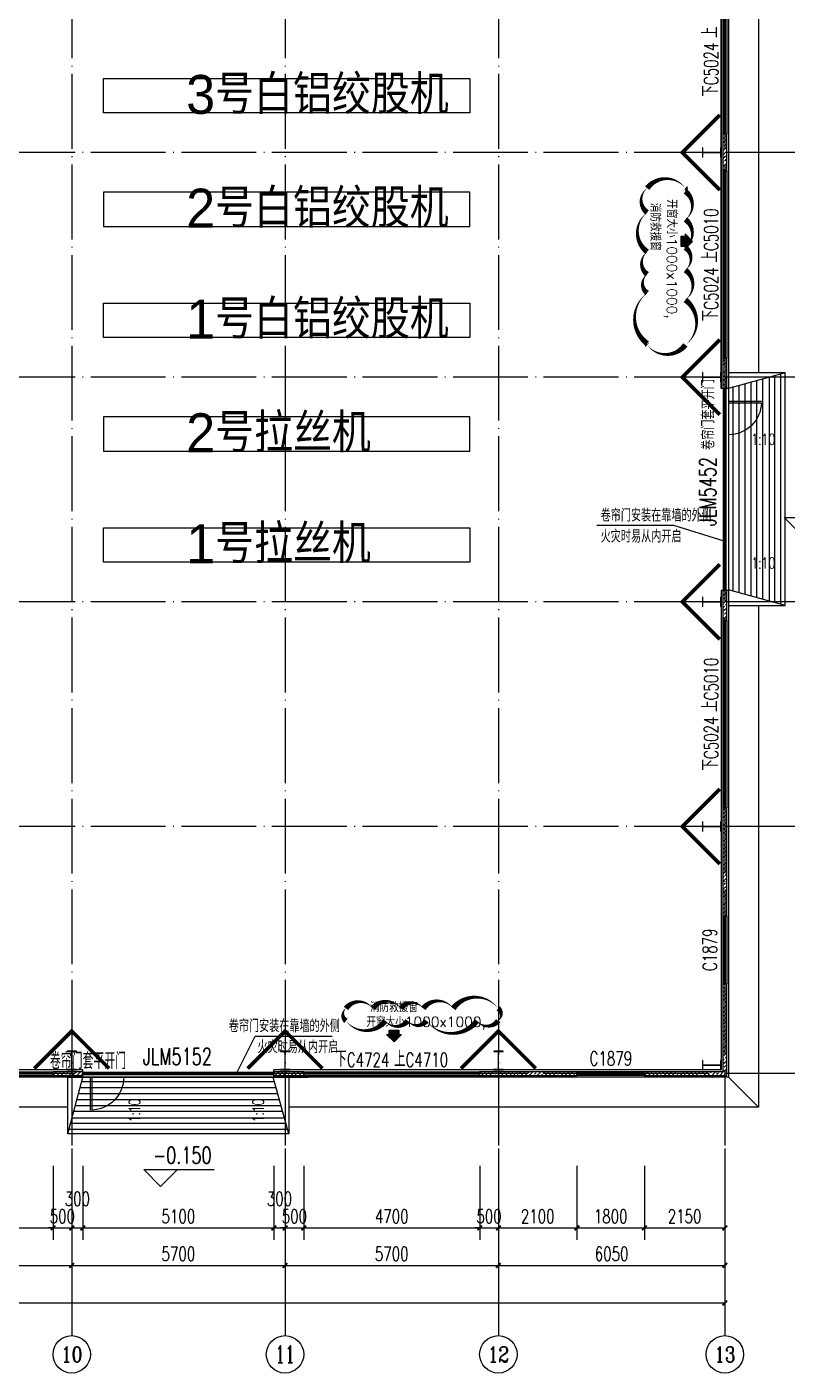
# Model space of a CAD drawing. Extents: x 7651907 to 8255021, y -2490714 to -1144618.
# Drawn here: x 7915824 to 7936135, y -1253868 to -1217913 of the extents above; entities that cross this region are included whole.
import ezdxf
from ezdxf.enums import TextEntityAlignment as Align

# ---------------------------------------------------------------- set-up
doc = ezdxf.new("R2010")
doc.units = 0
doc.header["$LTSCALE"] = 1000
doc.linetypes.add('DASH', pattern=[0.35, 0.25, -0.1])
doc.linetypes.add('DOTE', pattern=[2.42, 2, -0.2, 0.02, -0.2])
doc.layers.get('0').update_dxf_attribs({"linetype": 'CONTINUOUS'})
doc.layers.get('Defpoints').update_dxf_attribs({"linetype": 'CONTINUOUS'})
for name, color, linetype in [('001-墙体', 30, 'CONTINUOUS'), ('AXIS', 3, 'CONTINUOUS'), ('AXIS_TEXT', 7, 'CONTINUOUS'), ('DIM_ELEV', 3, 'CONTINUOUS'), ('DIM_LEAD', 3, 'CONTINUOUS'), ('DIM_SYMB', 3, 'CONTINUOUS'), ('DOTE', 8, 'DOTE'), ('M_Prof', 2, 'CONTINUOUS'), ('PUB_HATCH', 8, 'CONTINUOUS'), ('PUB_TEXT', 7, 'CONTINUOUS'), ('STAIR', 2, 'CONTINUOUS'), ('WINDOW', 4, 'CONTINUOUS'), ('WINDOW_TEXT', 7, 'CONTINUOUS'), ('墙线', 2, 'CONTINUOUS')]:
    doc.layers.add(name, color=color, linetype=linetype)
doc.layers.add('DIM_MODI', color=6, linetype='CONTINUOUS', plot=False)
doc.styles.add('0总图替换X', font='ZSM.shx', dxfattribs={"bigfont": 'HZTXT.shx'})
doc.styles.add('_TCH_AXIS', font='COMPLEX', dxfattribs={"bigfont": 'GBCBIG'})
doc.styles.add('_TCH_DIM', font='SIMPLEX', dxfattribs={"bigfont": 'GBCBIG'})
doc.styles.add('_TCH_DIM_T3', font='SIMPLEX', dxfattribs={"width": 0.705882, "bigfont": 'GBCBIG'})
doc.styles.add('_TCH_LABEL', font='COMPLEX', dxfattribs={"bigfont": 'GBCBIG'})
doc.styles.add('_TCH_WINDOW', font='SIMPLEX', dxfattribs={"height": 3.5, "bigfont": 'GBCBIG'})
doc.styles.add('COMPLEX', font='COMPLEX')
doc.styles.get("Standard").update_dxf_attribs({"font": 'txt.shx', "width": 0.7, "bigfont": 'TSSDCHN.shx'})
doc.dimstyles.new('_TCH_ARCH&&125', dxfattribs={"dimtxt": 371.875, "dimasz": 125, "dimexe": 312.5, "dimexo": 375, "dimgap": 125, "dimtad": 1, "dimdec": 0, "dimzin": 0, "dimdsep": 46, "dimtxsty": '_TCH_DIM_T3', "dimblk": 'ARCHTICK', "dimcen": 0.09, "dimclrt": 7, "dimazin": 2, "dimtfac": 1, "dimtdec": 0, "dimtix": 1, "dimtmove": 2, "dimatfit": 3, "dimfxl": 0, "dimtolj": 1, "dimtzin": 0, "dimarcsym": 0})
pattern_1 = [(45, (5175.98, -392172.73), (-106.0660596, 106.0660596), []), (45, (5228.14, -392226.58), (-106.0660596, 106.0660596), [59.21055, -33.8346])]

# ---------------------------------------------------------------- blocks, each defined once
blk = doc.blocks.new('sgdgsgsg')
at = {"layer": 'M_Prof'}
for points in [[(8057446, -957026), (8057446, -957276), (8057458, -957276), (8057458, -957154), (8057934, -957154), (8057934, -957276), (8057946, -957276), (8057946, -957026), (8057934, -957026), (8057934, -957148), (8057458, -957148), (8057458, -957026)], [(8057446, -963026), (8057446, -963276), (8057458, -963276), (8057458, -963154), (8057934, -963154), (8057934, -963276), (8057946, -963276), (8057946, -963026), (8057934, -963026), (8057934, -963148), (8057458, -963148), (8057458, -963026)], [(8057446, -969026), (8057446, -969276), (8057458, -969276), (8057458, -969154), (8057934, -969154), (8057934, -969276), (8057946, -969276), (8057946, -969026), (8057934, -969026), (8057934, -969148), (8057458, -969148), (8057458, -969026)], [(8057446, -975026), (8057446, -975276), (8057458, -975276), (8057458, -975154), (8057934, -975154), (8057934, -975276), (8057946, -975276), (8057946, -975026), (8057934, -975026), (8057934, -975148), (8057458, -975148), (8057458, -975026)], [(8040721, -981151), (8040471, -981151), (8040471, -981163), (8040593, -981163), (8040593, -981639), (8040471, -981639), (8040471, -981651), (8040721, -981651), (8040721, -981639), (8040599, -981639), (8040599, -981163), (8040721, -981163)], [(8046421, -981151), (8046171, -981151), (8046171, -981163), (8046293, -981163), (8046293, -981639), (8046171, -981639), (8046171, -981651), (8046421, -981651), (8046421, -981639), (8046299, -981639), (8046299, -981163), (8046421, -981163)], [(8052121, -981151), (8051871, -981151), (8051871, -981163), (8051993, -981163), (8051993, -981639), (8051871, -981639), (8051871, -981651), (8052121, -981651), (8052121, -981639), (8051999, -981639), (8051999, -981163), (8052121, -981163)], [(8057446, -981401), (8057446, -981651), (8057458, -981651), (8057458, -981529), (8057934, -981529), (8057934, -981651), (8057946, -981651), (8057946, -981401), (8057934, -981401), (8057934, -981523), (8057458, -981523), (8057458, -981401)]]:
    blk.add_lwpolyline(points, close=True, dxfattribs=at)
blk = doc.blocks.new('5181895')
h = blk.add_hatch(color=13)
h.dxf.hatch_style = 1
h.paths.add_polyline_path([(-1101987, -147875), (-1102144, -148033), (-1102087, -148033), (-1102087, -148123), (-1101887, -148123), (-1101887, -148033), (-1101829, -148033)])
at = {"color": 13}
blk.add_lwpolyline([(-1101987, -147875), (-1102144, -148033), (-1102087, -148033), (-1102087, -148123), (-1101887, -148123), (-1101887, -148033), (-1101829, -148033), (-1101987, -147875)], close=True, dxfattribs=at)
blk = doc.blocks.new('_ArchTick')
at = {"color": 0, "linetype": 'ByBlock', "const_width": 0.4}
blk.add_lwpolyline([(-0.5, -0.5), (0.5, 0.5)], dxfattribs=at)
blk = doc.blocks.new('*D817')
at = {"layer": 'AXIS', "color": 0, "lineweight": -2}
for p, q in [((7911471, -1248329), (7911471, -1250306)), ((7916521, -1248329), (7916521, -1250306)), ((7911471, -1249993), (7916521, -1249993))]:
    blk.add_line(p, q, dxfattribs=at)
at = {"layer": 'Defpoints', "color": 0}
for p in [(7911471, -1247954), (7916521, -1247954), (7916521, -1249993)]:
    blk.add_point(p, dxfattribs=at)
at = {"layer": 'AXIS', "color": 0, "lineweight": -2, "xscale": 125, "yscale": 125, "zscale": 125, "rotation": 180}
blk.add_blockref('_ArchTick', (7911471, -1249993), dxfattribs=at)
at = {"layer": 'AXIS', "color": 0, "lineweight": -2, "xscale": 125, "yscale": 125, "zscale": 125}
blk.add_blockref('_ArchTick', (7916521, -1249993), dxfattribs=at)
at = {"layer": 'AXIS', "color": 7, "insert": (7913996, -1249682), "char_height": 371.9, "attachment_point": 5, "style": '_TCH_DIM_T3'}
blk.add_mtext('\\A1;5050', dxfattribs=at)
blk = doc.blocks.new('*D818')
at = {"layer": 'AXIS', "color": 0, "lineweight": -2}
for p, q in [((7916521, -1248329), (7916521, -1250306)), ((7917021, -1248329), (7917021, -1250306)), ((7916521, -1249993), (7916396, -1249993)), ((7916521, -1249993), (7917021, -1249993)), ((7917021, -1249993), (7917146, -1249993))]:
    blk.add_line(p, q, dxfattribs=at)
at = {"layer": 'Defpoints', "color": 0}
for p in [(7916521, -1247954), (7917021, -1247954), (7917021, -1249993)]:
    blk.add_point(p, dxfattribs=at)
at = {"layer": 'AXIS', "color": 0, "lineweight": -2, "xscale": 125, "yscale": 125, "zscale": 125}
blk.add_blockref('_ArchTick', (7916521, -1249993), dxfattribs=at)
at = {"layer": 'AXIS', "color": 0, "lineweight": -2, "xscale": 125, "yscale": 125, "zscale": 125, "rotation": 180}
blk.add_blockref('_ArchTick', (7917021, -1249993), dxfattribs=at)
at = {"layer": 'AXIS', "color": 7, "insert": (7916771, -1249682), "char_height": 371.9, "attachment_point": 5, "style": '_TCH_DIM_T3'}
blk.add_mtext('\\A1;500', dxfattribs=at)
blk = doc.blocks.new('*D819')
at = {"layer": 'AXIS', "color": 0, "lineweight": -2}
for p, q in [((7917021, -1248329), (7917021, -1250306)), ((7917321, -1248329), (7917321, -1250306)), ((7917021, -1249993), (7917321, -1249993))]:
    blk.add_line(p, q, dxfattribs=at)
at = {"layer": 'Defpoints', "color": 0}
for p in [(7917021, -1247954), (7917321, -1247954), (7917321, -1249993)]:
    blk.add_point(p, dxfattribs=at)
at = {"layer": 'AXIS', "color": 0, "lineweight": -2, "xscale": 125, "yscale": 125, "zscale": 125, "rotation": 180}
blk.add_blockref('_ArchTick', (7917021, -1249993), dxfattribs=at)
at = {"layer": 'AXIS', "color": 0, "lineweight": -2, "xscale": 125, "yscale": 125, "zscale": 125}
blk.add_blockref('_ArchTick', (7917321, -1249993), dxfattribs=at)
at = {"layer": 'AXIS', "color": 7, "insert": (7917171, -1249212), "char_height": 371.9, "attachment_point": 5, "style": '_TCH_DIM_T3'}
blk.add_mtext('\\A1;300', dxfattribs=at)
blk = doc.blocks.new('*D820')
at = {"layer": 'AXIS', "color": 0, "lineweight": -2}
for p, q in [((7917321, -1248329), (7917321, -1250306)), ((7922421, -1248329), (7922421, -1250306)), ((7917321, -1249993), (7922421, -1249993))]:
    blk.add_line(p, q, dxfattribs=at)
at = {"layer": 'Defpoints', "color": 0}
for p in [(7917321, -1247954), (7922421, -1247954), (7922421, -1249993)]:
    blk.add_point(p, dxfattribs=at)
at = {"layer": 'AXIS', "color": 0, "lineweight": -2, "xscale": 125, "yscale": 125, "zscale": 125, "rotation": 180}
blk.add_blockref('_ArchTick', (7917321, -1249993), dxfattribs=at)
at = {"layer": 'AXIS', "color": 0, "lineweight": -2, "xscale": 125, "yscale": 125, "zscale": 125}
blk.add_blockref('_ArchTick', (7922421, -1249993), dxfattribs=at)
at = {"layer": 'AXIS', "color": 7, "insert": (7919871, -1249682), "char_height": 371.9, "attachment_point": 5, "style": '_TCH_DIM_T3'}
blk.add_mtext('\\A1;5100', dxfattribs=at)
blk = doc.blocks.new('*D821')
at = {"layer": 'AXIS', "color": 0, "lineweight": -2}
for p, q in [((7922421, -1248329), (7922421, -1250306)), ((7922721, -1248329), (7922721, -1250306)), ((7922421, -1249993), (7922721, -1249993))]:
    blk.add_line(p, q, dxfattribs=at)
at = {"layer": 'Defpoints', "color": 0}
for p in [(7922421, -1247954), (7922721, -1247954), (7922721, -1249993)]:
    blk.add_point(p, dxfattribs=at)
at = {"layer": 'AXIS', "color": 0, "lineweight": -2, "xscale": 125, "yscale": 125, "zscale": 125, "rotation": 180}
blk.add_blockref('_ArchTick', (7922421, -1249993), dxfattribs=at)
at = {"layer": 'AXIS', "color": 0, "lineweight": -2, "xscale": 125, "yscale": 125, "zscale": 125}
blk.add_blockref('_ArchTick', (7922721, -1249993), dxfattribs=at)
at = {"layer": 'AXIS', "color": 7, "insert": (7922571, -1249212), "char_height": 371.9, "attachment_point": 5, "style": '_TCH_DIM_T3'}
blk.add_mtext('\\A1;300', dxfattribs=at)
blk = doc.blocks.new('*D822')
at = {"layer": 'AXIS', "color": 0, "lineweight": -2}
for p, q in [((7922721, -1248329), (7922721, -1250306)), ((7923221, -1248329), (7923221, -1250306)), ((7922721, -1249993), (7922596, -1249993)), ((7922721, -1249993), (7923221, -1249993)), ((7923221, -1249993), (7923346, -1249993))]:
    blk.add_line(p, q, dxfattribs=at)
at = {"layer": 'Defpoints', "color": 0}
for p in [(7922721, -1247954), (7923221, -1247954), (7923221, -1249993)]:
    blk.add_point(p, dxfattribs=at)
at = {"layer": 'AXIS', "color": 0, "lineweight": -2, "xscale": 125, "yscale": 125, "zscale": 125}
blk.add_blockref('_ArchTick', (7922721, -1249993), dxfattribs=at)
at = {"layer": 'AXIS', "color": 0, "lineweight": -2, "xscale": 125, "yscale": 125, "zscale": 125, "rotation": 180}
blk.add_blockref('_ArchTick', (7923221, -1249993), dxfattribs=at)
at = {"layer": 'AXIS', "color": 7, "insert": (7922971, -1249682), "char_height": 371.9, "attachment_point": 5, "style": '_TCH_DIM_T3'}
blk.add_mtext('\\A1;500', dxfattribs=at)
blk = doc.blocks.new('*D823')
at = {"layer": 'AXIS', "color": 0, "lineweight": -2}
for p, q in [((7923221, -1248329), (7923221, -1250306)), ((7927921, -1248329), (7927921, -1250306)), ((7923221, -1249993), (7927921, -1249993))]:
    blk.add_line(p, q, dxfattribs=at)
at = {"layer": 'Defpoints', "color": 0}
for p in [(7923221, -1247954), (7927921, -1247954), (7927921, -1249993)]:
    blk.add_point(p, dxfattribs=at)
at = {"layer": 'AXIS', "color": 0, "lineweight": -2, "xscale": 125, "yscale": 125, "zscale": 125, "rotation": 180}
blk.add_blockref('_ArchTick', (7923221, -1249993), dxfattribs=at)
at = {"layer": 'AXIS', "color": 0, "lineweight": -2, "xscale": 125, "yscale": 125, "zscale": 125}
blk.add_blockref('_ArchTick', (7927921, -1249993), dxfattribs=at)
at = {"layer": 'AXIS', "color": 7, "insert": (7925571, -1249682), "char_height": 371.9, "attachment_point": 5, "style": '_TCH_DIM_T3'}
blk.add_mtext('\\A1;4700', dxfattribs=at)
blk = doc.blocks.new('*D824')
at = {"layer": 'AXIS', "color": 0, "lineweight": -2}
for p, q in [((7927921, -1248329), (7927921, -1250306)), ((7928421, -1248329), (7928421, -1250306)), ((7927921, -1249993), (7927796, -1249993)), ((7927921, -1249993), (7928421, -1249993)), ((7928421, -1249993), (7928546, -1249993))]:
    blk.add_line(p, q, dxfattribs=at)
at = {"layer": 'Defpoints', "color": 0}
for p in [(7927921, -1247954), (7928421, -1247954), (7928421, -1249993)]:
    blk.add_point(p, dxfattribs=at)
at = {"layer": 'AXIS', "color": 0, "lineweight": -2, "xscale": 125, "yscale": 125, "zscale": 125}
blk.add_blockref('_ArchTick', (7927921, -1249993), dxfattribs=at)
at = {"layer": 'AXIS', "color": 0, "lineweight": -2, "xscale": 125, "yscale": 125, "zscale": 125, "rotation": 180}
blk.add_blockref('_ArchTick', (7928421, -1249993), dxfattribs=at)
at = {"layer": 'AXIS', "color": 7, "insert": (7928171, -1249682), "char_height": 371.9, "attachment_point": 5, "style": '_TCH_DIM_T3'}
blk.add_mtext('\\A1;500', dxfattribs=at)
blk = doc.blocks.new('*D825')
at = {"layer": 'AXIS', "color": 0, "lineweight": -2}
for p, q in [((7928421, -1248329), (7928421, -1250306)), ((7930521, -1248329), (7930521, -1250306)), ((7928421, -1249993), (7930521, -1249993))]:
    blk.add_line(p, q, dxfattribs=at)
at = {"layer": 'Defpoints', "color": 0}
for p in [(7928421, -1247954), (7930521, -1247954), (7930521, -1249993)]:
    blk.add_point(p, dxfattribs=at)
at = {"layer": 'AXIS', "color": 0, "lineweight": -2, "xscale": 125, "yscale": 125, "zscale": 125, "rotation": 180}
blk.add_blockref('_ArchTick', (7928421, -1249993), dxfattribs=at)
at = {"layer": 'AXIS', "color": 0, "lineweight": -2, "xscale": 125, "yscale": 125, "zscale": 125}
blk.add_blockref('_ArchTick', (7930521, -1249993), dxfattribs=at)
at = {"layer": 'AXIS', "color": 7, "insert": (7929471, -1249682), "char_height": 371.9, "attachment_point": 5, "style": '_TCH_DIM_T3'}
blk.add_mtext('\\A1;2100', dxfattribs=at)
blk = doc.blocks.new('*D826')
at = {"layer": 'AXIS', "color": 0, "lineweight": -2}
for p, q in [((7930521, -1248329), (7930521, -1250306)), ((7932321, -1248329), (7932321, -1250306)), ((7930521, -1249993), (7932321, -1249993))]:
    blk.add_line(p, q, dxfattribs=at)
at = {"layer": 'Defpoints', "color": 0}
for p in [(7930521, -1247954), (7932321, -1247954), (7932321, -1249993)]:
    blk.add_point(p, dxfattribs=at)
at = {"layer": 'AXIS', "color": 0, "lineweight": -2, "xscale": 125, "yscale": 125, "zscale": 125, "rotation": 180}
blk.add_blockref('_ArchTick', (7930521, -1249993), dxfattribs=at)
at = {"layer": 'AXIS', "color": 0, "lineweight": -2, "xscale": 125, "yscale": 125, "zscale": 125}
blk.add_blockref('_ArchTick', (7932321, -1249993), dxfattribs=at)
at = {"layer": 'AXIS', "color": 7, "insert": (7931421, -1249682), "char_height": 371.9, "attachment_point": 5, "style": '_TCH_DIM_T3'}
blk.add_mtext('\\A1;1800', dxfattribs=at)
blk = doc.blocks.new('*D827')
at = {"layer": 'AXIS', "color": 0, "lineweight": -2}
for p, q in [((7932321, -1248329), (7932321, -1250306)), ((7934471, -1248329), (7934471, -1250306)), ((7932321, -1249993), (7934471, -1249993))]:
    blk.add_line(p, q, dxfattribs=at)
at = {"layer": 'Defpoints', "color": 0}
for p in [(7932321, -1247954), (7934471, -1247954), (7934471, -1249993)]:
    blk.add_point(p, dxfattribs=at)
at = {"layer": 'AXIS', "color": 0, "lineweight": -2, "xscale": 125, "yscale": 125, "zscale": 125, "rotation": 180}
blk.add_blockref('_ArchTick', (7932321, -1249993), dxfattribs=at)
at = {"layer": 'AXIS', "color": 0, "lineweight": -2, "xscale": 125, "yscale": 125, "zscale": 125}
blk.add_blockref('_ArchTick', (7934471, -1249993), dxfattribs=at)
at = {"layer": 'AXIS', "color": 7, "insert": (7933396, -1249682), "char_height": 371.9, "attachment_point": 5, "style": '_TCH_DIM_T3'}
blk.add_mtext('\\A1;2150', dxfattribs=at)
blk = doc.blocks.new('*D866')
at = {"layer": 'AXIS', "color": 0, "lineweight": -2}
for p, q in [((7910971, -1248243), (7910971, -1251306)), ((7917021, -1248243), (7917021, -1251306)), ((7910971, -1250993), (7917021, -1250993))]:
    blk.add_line(p, q, dxfattribs=at)
at = {"layer": 'Defpoints', "color": 0}
for p in [(7910971, -1247868), (7917021, -1247868), (7917021, -1250993)]:
    blk.add_point(p, dxfattribs=at)
at = {"layer": 'AXIS', "color": 0, "lineweight": -2, "xscale": 125, "yscale": 125, "zscale": 125, "rotation": 180}
blk.add_blockref('_ArchTick', (7910971, -1250993), dxfattribs=at)
at = {"layer": 'AXIS', "color": 0, "lineweight": -2, "xscale": 125, "yscale": 125, "zscale": 125}
blk.add_blockref('_ArchTick', (7917021, -1250993), dxfattribs=at)
at = {"layer": 'AXIS', "color": 7, "insert": (7913996, -1250682), "char_height": 371.9, "attachment_point": 5, "style": '_TCH_DIM_T3'}
blk.add_mtext('\\A1;6050', dxfattribs=at)
blk = doc.blocks.new('*D867')
at = {"layer": 'AXIS', "color": 0, "lineweight": -2}
for p, q in [((7917021, -1248243), (7917021, -1251306)), ((7922721, -1248243), (7922721, -1251306)), ((7917021, -1250993), (7922721, -1250993))]:
    blk.add_line(p, q, dxfattribs=at)
at = {"layer": 'Defpoints', "color": 0}
for p in [(7917021, -1247868), (7922721, -1247868), (7922721, -1250993)]:
    blk.add_point(p, dxfattribs=at)
at = {"layer": 'AXIS', "color": 0, "lineweight": -2, "xscale": 125, "yscale": 125, "zscale": 125, "rotation": 180}
blk.add_blockref('_ArchTick', (7917021, -1250993), dxfattribs=at)
at = {"layer": 'AXIS', "color": 0, "lineweight": -2, "xscale": 125, "yscale": 125, "zscale": 125}
blk.add_blockref('_ArchTick', (7922721, -1250993), dxfattribs=at)
at = {"layer": 'AXIS', "color": 7, "insert": (7919871, -1250682), "char_height": 371.9, "attachment_point": 5, "style": '_TCH_DIM_T3'}
blk.add_mtext('\\A1;5700', dxfattribs=at)
blk = doc.blocks.new('*D868')
at = {"layer": 'AXIS', "color": 0, "lineweight": -2}
for p, q in [((7922721, -1248243), (7922721, -1251306)), ((7928421, -1248243), (7928421, -1251306)), ((7922721, -1250993), (7928421, -1250993))]:
    blk.add_line(p, q, dxfattribs=at)
at = {"layer": 'Defpoints', "color": 0}
for p in [(7922721, -1247868), (7928421, -1247868), (7928421, -1250993)]:
    blk.add_point(p, dxfattribs=at)
at = {"layer": 'AXIS', "color": 0, "lineweight": -2, "xscale": 125, "yscale": 125, "zscale": 125, "rotation": 180}
blk.add_blockref('_ArchTick', (7922721, -1250993), dxfattribs=at)
at = {"layer": 'AXIS', "color": 0, "lineweight": -2, "xscale": 125, "yscale": 125, "zscale": 125}
blk.add_blockref('_ArchTick', (7928421, -1250993), dxfattribs=at)
at = {"layer": 'AXIS', "color": 7, "insert": (7925571, -1250682), "char_height": 371.9, "attachment_point": 5, "style": '_TCH_DIM_T3'}
blk.add_mtext('\\A1;5700', dxfattribs=at)
blk = doc.blocks.new('*D869')
at = {"layer": 'AXIS', "color": 0, "lineweight": -2}
for p, q in [((7928421, -1248243), (7928421, -1251306)), ((7934471, -1248243), (7934471, -1251306)), ((7928421, -1250993), (7934471, -1250993))]:
    blk.add_line(p, q, dxfattribs=at)
at = {"layer": 'Defpoints', "color": 0}
for p in [(7928421, -1247868), (7934471, -1247868), (7934471, -1250993)]:
    blk.add_point(p, dxfattribs=at)
at = {"layer": 'AXIS', "color": 0, "lineweight": -2, "xscale": 125, "yscale": 125, "zscale": 125, "rotation": 180}
blk.add_blockref('_ArchTick', (7928421, -1250993), dxfattribs=at)
at = {"layer": 'AXIS', "color": 0, "lineweight": -2, "xscale": 125, "yscale": 125, "zscale": 125}
blk.add_blockref('_ArchTick', (7934471, -1250993), dxfattribs=at)
at = {"layer": 'AXIS', "color": 7, "insert": (7931446, -1250682), "char_height": 371.9, "attachment_point": 5, "style": '_TCH_DIM_T3'}
blk.add_mtext('\\A1;6050', dxfattribs=at)
blk = doc.blocks.new('*D870')
at = {"layer": 'AXIS', "color": 0, "lineweight": -2}
for p, q in [((7864471, -1248243), (7864471, -1252306)), ((7934471, -1248243), (7934471, -1252306)), ((7864471, -1251993), (7934471, -1251993))]:
    blk.add_line(p, q, dxfattribs=at)
at = {"layer": 'Defpoints', "color": 0}
for p in [(7864471, -1247868), (7934471, -1247868), (7934471, -1251993)]:
    blk.add_point(p, dxfattribs=at)
at = {"layer": 'AXIS', "color": 0, "lineweight": -2, "xscale": 125, "yscale": 125, "zscale": 125, "rotation": 180}
blk.add_blockref('_ArchTick', (7864471, -1251993), dxfattribs=at)
at = {"layer": 'AXIS', "color": 0, "lineweight": -2, "xscale": 125, "yscale": 125, "zscale": 125}
blk.add_blockref('_ArchTick', (7934471, -1251993), dxfattribs=at)
at = {"layer": 'AXIS', "color": 7, "insert": (7899471, -1251682), "char_height": 371.9, "attachment_point": 5, "style": '_TCH_DIM_T3'}
blk.add_mtext('\\A1;70000', dxfattribs=at)
blk = doc.blocks.new('_AXISO')
blk.add_circle((0, 0), 0.5)
at = {"layer": 'AXIS_TEXT', "style": 'COMPLEX', "width": 1.041667}
blk.add_attdef('A', text='', height=0.56, dxfattribs=at).set_placement((-0.25, -0.28), (0.25, -0.28), align=Align.FIT)
blk = doc.blocks.new('$DorLib2D$00000213')
at = {"color": 0, "linetype": 'DASH', "const_width": 0.02}
blk.add_lwpolyline([(0.5, 0), (-0.5, 0)], dxfattribs=at)
blk = doc.blocks.new('$TCHSYS$WIN2D')
for p, q in [((-0.5, 0.5), (0.5, 0.5)), ((-0.5, 0.5), (-0.5, -0.5)), ((0.5, 0.5), (0.5, -0.5)), ((0.5, 0.1667), (-0.5, 0.1667)), ((0.5, -0.1667), (-0.5, -0.1667)), ((-0.5, -0.5), (0.5, -0.5))]:
    blk.add_line(p, q)

msp = doc.modelspace()

# ---------------------------------------------------------------- hatches: boundary and pattern name
at = {"layer": 'PUB_HATCH'}
h = msp.add_hatch(dxfattribs=at)
h.set_pattern_fill('天然石材', color=256, scale=30, style=0)
h.set_pattern_definition(pattern_1)
h.paths.add_polyline_path([(7934420.7, -1220768.2), (7934420.7, -1221768.2), (7934520.7, -1221768.2), (7934520.7, -1220768.2)])
h = msp.add_hatch(dxfattribs=at)
h.set_pattern_fill('天然石材', color=256, scale=30, style=0)
h.set_pattern_definition(pattern_1)
h.paths.add_polyline_path([(7934420.7, -1226768.2), (7934420.7, -1227568.3), (7934520.7, -1227568.3), (7934520.7, -1226768.2)])
h = msp.add_hatch(dxfattribs=at)
h.set_pattern_fill('天然石材', color=256, scale=30, style=0)
h.set_pattern_definition(pattern_1)
h.paths.add_polyline_path([(7934420.7, -1232968.2), (7934420.7, -1233768.2), (7934520.7, -1233768.2), (7934520.7, -1232968.2)])
h = msp.add_hatch(dxfattribs=at)
h.set_pattern_fill('天然石材', color=256, scale=30, style=0)
h.set_pattern_definition(pattern_1)
h.paths.add_polyline_path([(7934420.7, -1238768.2), (7934420.7, -1241668.1), (7934520.7, -1241668.1), (7934520.7, -1238768.2)])
h = msp.add_hatch(dxfattribs=at)
h.set_pattern_fill('天然石材', color=256, scale=30, style=0)
h.set_pattern_definition(pattern_1)
h.paths.add_polyline_path([(7934520.7, -1245918.2), (7934520.7, -1243468.1), (7934420.7, -1243468.1), (7934420.7, -1245818.2)])
h = msp.add_hatch(dxfattribs=at)
h.set_pattern_fill('天然石材', color=256, scale=30, style=0)
h.set_pattern_definition(pattern_1)
h.paths.add_polyline_path([(7917320.7, -1245818.2), (7916520.7, -1245818.2), (7916520.7, -1245918.2), (7917320.7, -1245918.2)])
h = msp.add_hatch(dxfattribs=at)
h.set_pattern_fill('天然石材', color=256, scale=30, style=0)
h.set_pattern_definition(pattern_1)
h.paths.add_polyline_path([(7923220.7, -1245818.2), (7922420.7, -1245818.2), (7922420.7, -1245918.2), (7923220.7, -1245918.2)])
h = msp.add_hatch(dxfattribs=at)
h.set_pattern_fill('天然石材', color=256, scale=30, style=0)
h.set_pattern_definition(pattern_1)
h.paths.add_polyline_path([(7930520.8, -1245818.2), (7927920.7, -1245818.2), (7927920.7, -1245918.2), (7930520.8, -1245918.2)])
h = msp.add_hatch(dxfattribs=at)
h.set_pattern_fill('天然石材', color=256, scale=30, style=0)
h.set_pattern_definition(pattern_1)
h.paths.add_polyline_path([(7934420.7, -1245818.2), (7932320.8, -1245818.2), (7932320.8, -1245918.2), (7934520.7, -1245918.2)])

# ---------------------------------------------------------------- linework, layer by layer
at = {"ltscale": 100}
for points in [[(7917871.7, -1219292.7), (7927659.5, -1219292.7), (7927659.5, -1220207.2), (7917871.7, -1220207.2)], [(7917871.7, -1223243.8), (7927659.5, -1223243.8), (7927659.5, -1222329.3), (7917871.7, -1222329.3)], [(7917871.7, -1225292.7), (7927659.5, -1225292.7), (7927659.5, -1226207.2), (7917871.7, -1226207.2)], [(7917871.7, -1229243.8), (7927659.5, -1229243.8), (7927659.5, -1228329.3), (7917871.7, -1228329.3)], [(7917871.7, -1231292.7), (7927659.5, -1231292.7), (7927659.5, -1232207.2), (7917871.7, -1232207.2)]]:
    msp.add_lwpolyline(points, close=True, dxfattribs=at)
at = {"color": 5, "const_width": 100}
for points in [[(7934336.4, -1220268.2), (7934336.4, -1220268.2), (7933336.4, -1221268.2), (7934336.4, -1222268.2)], [(7934336.4, -1226268.2), (7934336.4, -1226268.2), (7933336.4, -1227268.2), (7934336.4, -1228268.2)], [(7934336.4, -1232268.2), (7934336.4, -1232268.2), (7933336.4, -1233268.2), (7934336.4, -1234268.2)], [(7934336.4, -1238268.2), (7934336.4, -1238268.2), (7933336.4, -1239268.2), (7934336.4, -1240268.2)], [(7916020.7, -1245732.9), (7917020.7, -1244732.9), (7918020.7, -1245732.9)], [(7921720.7, -1245732.9), (7922720.7, -1244732.9), (7923720.7, -1245732.9)], [(7927420.7, -1245732.9), (7928420.7, -1244732.9), (7929420.7, -1245732.9)]]:
    msp.add_lwpolyline(points, dxfattribs=at)
at = {"layer": '001-墙体', "color": 54}
for p, q in [((7934420.7, -1220768.2), (7934420.7, -1221768.2)), ((7934520.7, -1220768.2), (7934420.7, -1220768.2)), ((7934520.7, -1221768.2), (7934520.7, -1220768.2)), ((7934420.7, -1221768.2), (7934520.7, -1221768.2)), ((7934420.7, -1226768.2), (7934420.7, -1227568.3)), ((7934520.7, -1226768.2), (7934420.7, -1226768.2)), ((7934520.7, -1227568.3), (7934520.7, -1226768.2)), ((7934420.7, -1227568.3), (7934520.7, -1227568.3)), ((7934420.7, -1232968.2), (7934420.7, -1233768.2)), ((7934520.7, -1232968.2), (7934420.7, -1232968.2)), ((7934520.7, -1233768.2), (7934520.7, -1232968.2)), ((7934420.7, -1233768.2), (7934520.7, -1233768.2)), ((7934420.7, -1238768.2), (7934420.7, -1241668.1)), ((7934520.7, -1238768.2), (7934420.7, -1238768.2)), ((7934520.7, -1241668.1), (7934520.7, -1238768.2)), ((7934420.7, -1241668.1), (7934520.7, -1241668.1)), ((7934520.7, -1243468.1), (7934420.7, -1243468.1)), ((7934420.7, -1243468.1), (7934420.7, -1245818.2)), ((7934520.7, -1245918.2), (7934520.7, -1243468.1)), ((7917320.7, -1245818.2), (7916520.7, -1245818.2)), ((7916520.7, -1245818.2), (7916520.7, -1245918.2)), ((7917320.7, -1245918.2), (7917320.7, -1245818.2)), ((7923220.7, -1245818.2), (7922420.7, -1245818.2)), ((7922420.7, -1245818.2), (7922420.7, -1245918.2)), ((7923220.7, -1245918.2), (7923220.7, -1245818.2)), ((7930520.8, -1245818.2), (7927920.7, -1245818.2)), ((7927920.7, -1245818.2), (7927920.7, -1245918.2)), ((7930520.8, -1245918.2), (7930520.8, -1245818.2)), ((7934420.7, -1245818.2), (7932320.8, -1245818.2)), ((7932320.8, -1245818.2), (7932320.8, -1245918.2)), ((7916520.7, -1245918.2), (7917320.7, -1245918.2)), ((7922420.7, -1245918.2), (7923220.7, -1245918.2)), ((7927920.7, -1245918.2), (7930520.8, -1245918.2)), ((7932320.8, -1245918.2), (7934520.7, -1245918.2))]:
    msp.add_line(p, q, dxfattribs=at)
at = {"layer": '001-墙体'}
for p, q in [((7934570.7, -1227568.3), (7934370.7, -1227568.3)), ((7917320.7, -1245968.2), (7917320.7, -1245768.2)), ((7922420.7, -1245968.2), (7922420.7, -1245768.2))]:
    msp.add_line(p, q, dxfattribs=at)
at = {"layer": '001-墙体', "color": 251}
msp.add_line((7934570.7, -1245968.2), (7935370.7, -1246768.2), dxfattribs=at)
at = {"layer": '001-墙体'}
msp.add_lwpolyline([(7864370.7, -1160568.2), (7934570.7, -1160568.2), (7934570.7, -1245968.2), (7864370.7, -1245968.2)], close=True, dxfattribs=at)
for points in [[(7934370.7, -1178968.2), (7934370.7, -1227568.3)], [(7934370.7, -1227568.3), (7934370.7, -1178968.2)], [(7934370.7, -1227568.3), (7934370.7, -1178968.2)], [(7934570.7, -1227568.3), (7934370.7, -1227568.3)], [(7934370.7, -1232968.2), (7934370.7, -1245768.2), (7922420.7, -1245768.2)], [(7934570.7, -1232968.2), (7934370.7, -1232968.2)], [(7917320.7, -1245768.2), (7881620.7, -1245768.2)]]:
    msp.add_lwpolyline(points, dxfattribs=at)
at = {"layer": '001-墙体', "color": 251}
for points in [[(7935370.7, -1179368.2), (7935370.7, -1227148.6)], [(7935370.7, -1233368.2), (7935370.7, -1246768.2), (7922820.7, -1246768.2)], [(7916920.7, -1246768.2), (7882020.7, -1246768.2)]]:
    msp.add_lwpolyline(points, dxfattribs=at)
at = {"layer": 'AXIS'}
for p, q in [((7917020.7, -1247868.2), (7917020.7, -1252868.2)), ((7922720.7, -1247868.2), (7922720.7, -1252868.2)), ((7928420.7, -1247868.2), (7928420.7, -1252868.2)), ((7934470.7, -1247868.2), (7934470.7, -1252868.2))]:
    msp.add_line(p, q, dxfattribs=at)
at = {"layer": 'DIM_ELEV'}
for p, q in [((7936507.1, -1231469.4), (7936057.1, -1231019.4)), ((7936057.1, -1231019.4), (7937942.3, -1231019.4)), ((7919393.3, -1248880.8), (7918943.3, -1248430.8)), ((7918943.3, -1248430.8), (7920828.5, -1248430.8)), ((7919393.3, -1248880.8), (7919843.3, -1248430.8))]:
    msp.add_line(p, q, dxfattribs=at)
at = {"layer": 'DIM_LEAD'}
for p, q in [((7933105.1, -1231231), (7931047.8, -1231231)), ((7934454.7, -1231650.7), (7933105.1, -1231231)), ((7921422.9, -1245868.2), (7921925.8, -1244868.4)), ((7921925.8, -1244868.4), (7923983, -1244868.4))]:
    msp.add_line(p, q, dxfattribs=at)
at = {"layer": 'DIM_LEAD', "const_width": 40}
for points in [[(7934473.8, -1231656.6, 1), (7934435.6, -1231644.8, 1)], [(7921413.9, -1245886.1, 1), (7921431.9, -1245850.4, 1)]]:
    msp.add_lwpolyline(points, format="xyb", close=True, dxfattribs=at)
at = {"layer": 'DIM_MODI'}
for points in [[(7932397, -1222221, 0, 150, 0.5), (7932397, -1222871, 0, 150, 0.5), (7932397, -1223921, 0, 150, 0.5), (7932397, -1224521, 0, 150, 0.5), (7932397, -1225021, 0, 150, 0.5), (7932397, -1226371, 0, 150, 0.5), (7932397, -1226406.5, 0, 150, 0.5), (7933417.1, -1226406.5, 0, 150, 0.5), (7933417.1, -1225206.5, 0, 150, 0.5), (7933417.1, -1224406.5, 0, 150, 0.5), (7933417.1, -1223806.5, 0, 150, 0.5), (7933417.1, -1223056.5, 0, 150, 0.5), (7933417.1, -1222306.5, 0, 150, 0.5), (7933417.1, -1222221, 0, 150, 0.5)], [(7924349.1, -1244128.1, 0, 150, 0.5), (7924349.1, -1244458.6, 0, 150, 0.5), (7925399.1, -1244458.6, 0, 150, 0.5), (7925999.1, -1244458.6, 0, 150, 0.5), (7926499.1, -1244458.6, 0, 150, 0.5), (7927849.1, -1244458.6, 0, 150, 0.5), (7928414.2, -1244458.6, 0, 150, 0.5), (7928414.2, -1244128.1, 0, 150, 0.5), (7927214.2, -1244128.1, 0, 150, 0.5), (7926414.2, -1244128.1, 0, 150, 0.5), (7925814.2, -1244128.1, 0, 150, 0.5), (7925064.2, -1244128.1, 0, 150, 0.5)]]:
    msp.add_lwpolyline(points, format="xyseb", close=True, dxfattribs=at)
at = {"layer": 'DIM_SYMB'}
for points in [[(7934872.4, -1229181.3, 0, 0, 0), (7935784.7, -1229181.3, 80, 0, 0), (7936084.7, -1229181.3, 0, 0, 0)], [(7934872.4, -1232485.1, 0, 0, 0), (7935784.7, -1232485.1, 80, 0, 0), (7936084.7, -1232485.1, 0, 0, 0)], [(7918953.5, -1246269.9, 0, 0, 0), (7918953.5, -1247182.2, 80, 0, 0), (7918953.5, -1247482.2, 0, 0, 0)], [(7922257.3, -1246269.9, 0, 0, 0), (7922257.3, -1247182.2, 80, 0, 0), (7922257.3, -1247482.2, 0, 0, 0)]]:
    msp.add_lwpolyline(points, format="xyseb", dxfattribs=at)
at = {"layer": 'DOTE'}
for p, q in [((7917020.7, -1158668.2), (7917020.7, -1247868.2)), ((7922720.7, -1158668.2), (7922720.7, -1247868.2)), ((7928420.7, -1158668.2), (7928420.7, -1247868.2)), ((7934470.7, -1158668.2), (7934470.7, -1247868.2)), ((7936470.7, -1221268.2), (7862470.7, -1221268.2)), ((7936470.7, -1227268.2), (7862470.7, -1227268.2)), ((7936470.7, -1233268.2), (7862470.7, -1233268.2)), ((7936470.7, -1239268.2), (7862470.7, -1239268.2)), ((7936470.7, -1245868.2), (7862470.7, -1245868.2))]:
    msp.add_line(p, q, dxfattribs=at)
at = {"layer": 'STAIR', "color": 252}
for p, q in [((7934853.2, -1233026.6), (7934853.2, -1227477.8)), ((7935012, -1233070.6), (7935012, -1227434.9)), ((7935170.7, -1233114.7), (7935170.7, -1227391.9)), ((7935329.5, -1233158.7), (7935329.5, -1227349)), ((7935488.2, -1233202.7), (7935488.2, -1227306.1)), ((7935661, -1233250.7), (7935661, -1227263.1)), ((7935805.4, -1233290.7), (7935805.4, -1227224.1)), ((7935964.1, -1233334.8), (7935964.1, -1227181.2)), ((7934694.5, -1232982.5), (7934694.5, -1227520.7)), ((7922435, -1246092), (7917292.9, -1246092)), ((7922523.1, -1246409.5), (7917207, -1246409.5)), ((7922479.1, -1246250.7), (7917249.9, -1246250.7)), ((7922655.2, -1246885.7), (7917078.2, -1246885.7)), ((7922611.2, -1246727), (7917121.2, -1246727)), ((7922567.2, -1246568.2), (7917164.1, -1246568.2)), ((7922743.2, -1247202.9), (7916996.2, -1247202.9)), ((7922703.2, -1247058.5), (7917035.3, -1247058.5)), ((7922787.3, -1247361.6), (7916953.3, -1247361.6))]:
    msp.add_line(p, q, dxfattribs=at)
at = {"layer": 'WINDOW', "extrusion": (0, 0, -1)}
for p, q in [((7934570.7, -1227907), (7935448.2, -1227907)), ((7934570.7, -1227952), (7935448.2, -1227952)), ((7917509.5, -1245968.2), (7917509.5, -1246845.7)), ((7917554.5, -1245968.2), (7917554.5, -1246845.7))]:
    msp.add_line(p, q, dxfattribs=at)
for centre, start, end in [((-7934570.7, -1227929.5), 181.46928, 270), ((-7917532, -1245968.2), 180, 268.53072)]:
    msp.add_arc(centre, 877.5, start, end, dxfattribs=at)
at = {"layer": '墙线', "ltscale": 100}
for p, q in [((7934570.7, -1227148.6), (7934570.7, -1233568.2)), ((7936084.7, -1227148.6), (7934570.7, -1227568.6)), ((7936084.7, -1233368.2), (7934570.7, -1232948.2)), ((7916920.7, -1245968.2), (7923340.4, -1245968.2)), ((7916920.7, -1247482.2), (7917320.7, -1245968.2)), ((7922820.7, -1247482.2), (7922400.7, -1245968.2))]:
    msp.add_line(p, q, dxfattribs=at)
for points in [[(7934570.7, -1233368.2), (7936084.7, -1233368.2), (7936084.7, -1227148.6), (7934570.7, -1227148.6)], [(7922820.7, -1245968.2), (7922820.7, -1247482.2), (7916920.7, -1247482.2), (7916920.7, -1245968.2)]]:
    msp.add_lwpolyline(points, dxfattribs=at)

# ---------------------------------------------------------------- block references
msp.add_blockref('sgdgsgsg', (-123575.1, -264117.2))
at = {"xscale": 1.279999999998836, "yscale": 1.279999999998836, "zscale": 1.279999999998836, "rotation": 270}
msp.add_blockref('5181895', (8122889.5, -2634185.3), dxfattribs=at)
at = {"layer": 'AXIS'}
ref = msp.add_blockref('_AXISO', (7917020.7, -1253368.2), dxfattribs=dict(at, xscale=1000, yscale=1000, zscale=1000))
ref.add_attrib('A', '10', dxfattribs={"layer": 'AXIS_TEXT', "ltscale": 100, "height": 410.56, "style": '_TCH_AXIS'}).set_placement((7916737.2, -1253573.5), (7917304.2, -1253573.5), align=Align.FIT)
ref = msp.add_blockref('_AXISO', (7922720.7, -1253368.2), dxfattribs=dict(at, xscale=1000, yscale=1000, zscale=1000))
ref.add_attrib('A', '11', dxfattribs={"layer": 'AXIS_TEXT', "ltscale": 100, "height": 460.95, "style": '_TCH_AXIS'}).set_placement((7922457.3, -1253598.7), (7922984.1, -1253598.7), align=Align.FIT)
ref = msp.add_blockref('_AXISO', (7928420.7, -1253368.2), dxfattribs=dict(at, xscale=1000, yscale=1000, zscale=1000))
ref.add_attrib('A', '12', dxfattribs={"layer": 'AXIS_TEXT', "ltscale": 100, "height": 410.56, "style": '_TCH_AXIS'}).set_placement((7928137.2, -1253573.5), (7928704.2, -1253573.5), align=Align.FIT)
ref = msp.add_blockref('_AXISO', (7934470.7, -1253368.2), dxfattribs=dict(at, xscale=1000, yscale=1000, zscale=1000))
ref.add_attrib('A', '13', dxfattribs={"layer": 'AXIS_TEXT', "ltscale": 100, "height": 410.56, "style": '_TCH_AXIS'}).set_placement((7934187.2, -1253573.5), (7934754.2, -1253573.5), align=Align.FIT)
at = {"layer": 'WINDOW'}
for name, p, xscale, yscale, zscale, rotation in [('$TCHSYS$WIN2D', (7934470.7, -1218268.2), 5000, 100, 5000, 270), ('$TCHSYS$WIN2D', (7934470.7, -1224268.2), 5000, 100, 5000, 270), ('$TCHSYS$WIN2D', (7934470.7, -1236268.2), 5000, 100, 5000, 270), ('5181895', (9336175.9, -1434303.6), -1.279999999998836, 1.279999999998836, 1.279999999998836, 180), ('$TCHSYS$WIN2D', (7913995.7, -1245868.2), -5050, 100, -5050, 180), ('$TCHSYS$WIN2D', (7925570.7, -1245868.2), -4700, 100, -4700, 180)]:
    msp.add_blockref(name, p, dxfattribs=dict(at, xscale=xscale, yscale=yscale, zscale=zscale, rotation=rotation))
ref = msp.add_blockref('$DorLib2D$00000213', (7934470.7, -1230268.3), dxfattribs=dict(at, xscale=-5399.915099699516, yscale=5399.915099699516, zscale=-5399.915099699516, rotation=270))
ref.add_attrib('A', 'JLM5452', (7934237.7, -1231250.8), dxfattribs={"layer": 'WINDOW_TEXT', "ltscale": 100, "height": 446.25, "rotation": 90, "style": '_TCH_WINDOW', "width": 0.705882})
ref = msp.add_blockref('$TCHSYS$WIN2D', (7934470.7, -1242568.1), dxfattribs=dict(at, xscale=1800, yscale=100, zscale=1800, rotation=270))
ref.add_attrib('A', 'C1879', (7934256.8, -1243130.6), dxfattribs={"layer": 'WINDOW_TEXT', "ltscale": 100, "height": 371.88, "rotation": 90, "style": '_TCH_WINDOW', "width": 0.705882})
ref = msp.add_blockref('$DorLib2D$00000213', (7919870.7, -1245868.2), dxfattribs=dict(at, xscale=5100, yscale=5100, zscale=5100, rotation=180))
ref.add_attrib('A', 'JLM5152', (7918918.2, -1245635.2), dxfattribs={"layer": 'WINDOW_TEXT', "ltscale": 100, "height": 446.25, "style": '_TCH_WINDOW', "width": 0.705882})
ref = msp.add_blockref('$TCHSYS$WIN2D', (7931420.8, -1245868.2), dxfattribs=dict(at, xscale=1800, yscale=100, zscale=1800, rotation=180))
ref.add_attrib('A', 'C1879', (7930858.3, -1245654.3), dxfattribs={"layer": 'WINDOW_TEXT', "ltscale": 100, "height": 371.88, "style": '_TCH_WINDOW', "width": 0.705882})

# ---------------------------------------------------------------- texts
at = {"color": 7, "style": '0总图替换X'}
for s, p in [('3号白铝绞股机', (7920079.5, -1220236.6)), ('2号白铝绞股机', (7920079.5, -1223273.2)), ('1号白铝绞股机', (7920079.5, -1226236.6)), ('2号拉丝机', (7920079.5, -1229273.2)), ('1号拉丝机', (7920079.5, -1232236.6))]:
    msp.add_text(s, height=1040.17, dxfattribs=at).set_placement(p)
at = {"layer": 'PUB_TEXT', "color": 1}
for s, height, p in [('消防救援窗', 270.07, (7932482.8, -1222610.9)), ('开窗大小1000x1000,', 270.071, (7932922.9, -1222515.5))]:
    msp.add_text(s, height=height, rotation=270, dxfattribs=at).set_placement(p)
at = {"layer": 'PUB_TEXT', "width": 0.705882}
for s, height, style, p in [('1:10', 297.5, '_TCH_LABEL', (7935183.6, -1229076.3)), ('1:10', 297.5, '_TCH_LABEL', (7935183.6, -1232380.1)), ('-0.150', 446.25, '_TCH_DIM', (7919193.5, -1248273.3))]:
    msp.add_text(s, height=height, dxfattribs=dict(at, style=style)).set_placement(p)
at = {"layer": 'PUB_TEXT', "style": '_TCH_DIM'}
for s, height, p in [('卷帘门安装在靠墙的外侧', 337.589, (7931152.8, -1231126)), ('火灾时易从内开启', 337.59, (7931152.8, -1231686)), ('卷帘门安装在靠墙的外侧', 337.589, (7921215.8, -1244763.4)), ('火灾时易从内开启', 337.59, (7921982.8, -1245323.4))]:
    msp.add_text(s, height=height, dxfattribs=at).set_placement(p)
at = {"layer": 'PUB_TEXT', "color": 1}
for s, height, p in [('消防救援窗', 270.07, (7924988.9, -1244228)), ('开窗大小1000x1000,', 270.071, (7924893.5, -1244620.9))]:
    msp.add_text(s, height=height, dxfattribs=at).set_placement(p)
at = {"layer": 'PUB_TEXT', "width": 0.7}
msp.add_text('卷帘门套平开门', height=437.5, dxfattribs=at).set_placement((7916437.8, -1245750.3))
at = {"layer": 'PUB_TEXT', "style": '_TCH_LABEL', "width": 0.705882}
for p in [(7918848.5, -1247171.1), (7922152.3, -1247171.1)]:
    msp.add_text('1:10', height=297.5, rotation=90, dxfattribs=at).set_placement(p)
at = {"layer": 'WINDOW_TEXT', "style": '_TCH_WINDOW'}
for s, height, p in [('上', 422, (7934289.6, -1218205.7)), ('下', 422, (7934289.6, -1219775.4)), ('上', 422, (7934289.6, -1224205.7)), ('下', 422, (7934289.6, -1225775.4)), ('卷帘门套平开门', 337.59, (7934194.7, -1229210.7)), ('上', 422, (7934289.6, -1236205.7)), ('下', 422, (7934289.6, -1237775.4))]:
    msp.add_text(s, height=height, rotation=90, dxfattribs=at).set_placement(p)
at = {"layer": 'WINDOW_TEXT', "style": '_TCH_WINDOW', "width": 0.705882}
for s, p in [('C5024', (7934289.6, -1219468.2)), ('C5010', (7934289.6, -1223898.5)), ('C5024', (7934289.6, -1225468.2)), ('C5010', (7934289.6, -1235898.5)), ('C5024', (7934289.6, -1237468.2))]:
    msp.add_text(s, height=371.88, rotation=90, dxfattribs=at).set_placement(p)
at = {"layer": 'WINDOW_TEXT', "style": '_TCH_WINDOW'}
for s, p in [('下', (7924063.5, -1245687.1)), ('上', (7925633.2, -1245687.1))]:
    msp.add_text(s, height=422, dxfattribs=at).set_placement(p)
at = {"layer": 'WINDOW_TEXT', "style": '_TCH_WINDOW', "width": 0.705882}
for s, p in [('C4724', (7924370.7, -1245687.1)), ('C4710', (7925940.4, -1245687.1))]:
    msp.add_text(s, height=371.88, dxfattribs=at).set_placement(p)

# ---------------------------------------------------------------- dimensions: what is measured, and where the dimension line sits
at = {"layer": 'AXIS'}
for p1, p2, distance, picture, middle in [((7864470.7, -1247868.2), (7934470.7, -1247868.2), -4125, '*D870', (7899470.7, -1251682.3)), ((7910970.7, -1247868.2), (7917020.7, -1247868.2), -3125, '*D866', (7913995.7, -1250682.3)), ((7911470.7, -1247954), (7916520.7, -1247954), -2039.2, '*D817', (7913995.7, -1249682.3)), ((7916520.7, -1247954), (7917020.7, -1247954), -2039.2, '*D818', (7916770.7, -1249682.3)), ((7917020.7, -1247868.2), (7922720.7, -1247868.2), -3125, '*D867', (7919870.7, -1250682.3)), ((7917320.7, -1247954), (7922420.7, -1247954), -2039.2, '*D820', (7919870.7, -1249682.3)), ((7922720.7, -1247954), (7923220.7, -1247954), -2039.2, '*D822', (7922970.7, -1249682.3)), ((7922720.7, -1247868.2), (7928420.7, -1247868.2), -3125, '*D868', (7925570.7, -1250682.3)), ((7923220.7, -1247954), (7927920.7, -1247954), -2039.2, '*D823', (7925570.7, -1249682.3)), ((7927920.7, -1247954), (7928420.7, -1247954), -2039.2, '*D824', (7928170.7, -1249682.3)), ((7928420.7, -1247868.2), (7934470.7, -1247868.2), -3125, '*D869', (7931445.7, -1250682.3)), ((7928420.7, -1247954), (7930520.8, -1247954), -2039.2, '*D825', (7929470.8, -1249682.3)), ((7930520.8, -1247954), (7932320.8, -1247954), -2039.2, '*D826', (7931420.8, -1249682.3)), ((7932320.8, -1247954), (7934470.7, -1247954), -2039.2, '*D827', (7933395.8, -1249682.3))]:
    dim = msp.add_aligned_dim(p1=p1, p2=p2, distance=distance, dimstyle='_TCH_ARCH&&125', dxfattribs=at)
    dim.commit()
    dim.dimension.update_dxf_attribs({"geometry": picture, "text_midpoint": middle})
for base, p1, p2, picture, middle in [((7917320.7, -1249993.2), (7917020.7, -1247954), (7917320.7, -1247954), '*D819', (7917170.7, -1249212)), ((7922720.7, -1249993.2), (7922420.7, -1247954), (7922720.7, -1247954), '*D821', (7922570.7, -1249212))]:
    dim = msp.add_linear_dim(base=base, p1=p1, p2=p2, angle=0, dimstyle='_TCH_ARCH&&125', dxfattribs=at)
    dim.commit()
    dim.dimension.update_dxf_attribs({"geometry": picture, "text_midpoint": middle, "dimtype": 161})

doc.saveas('drawing.dxf')
